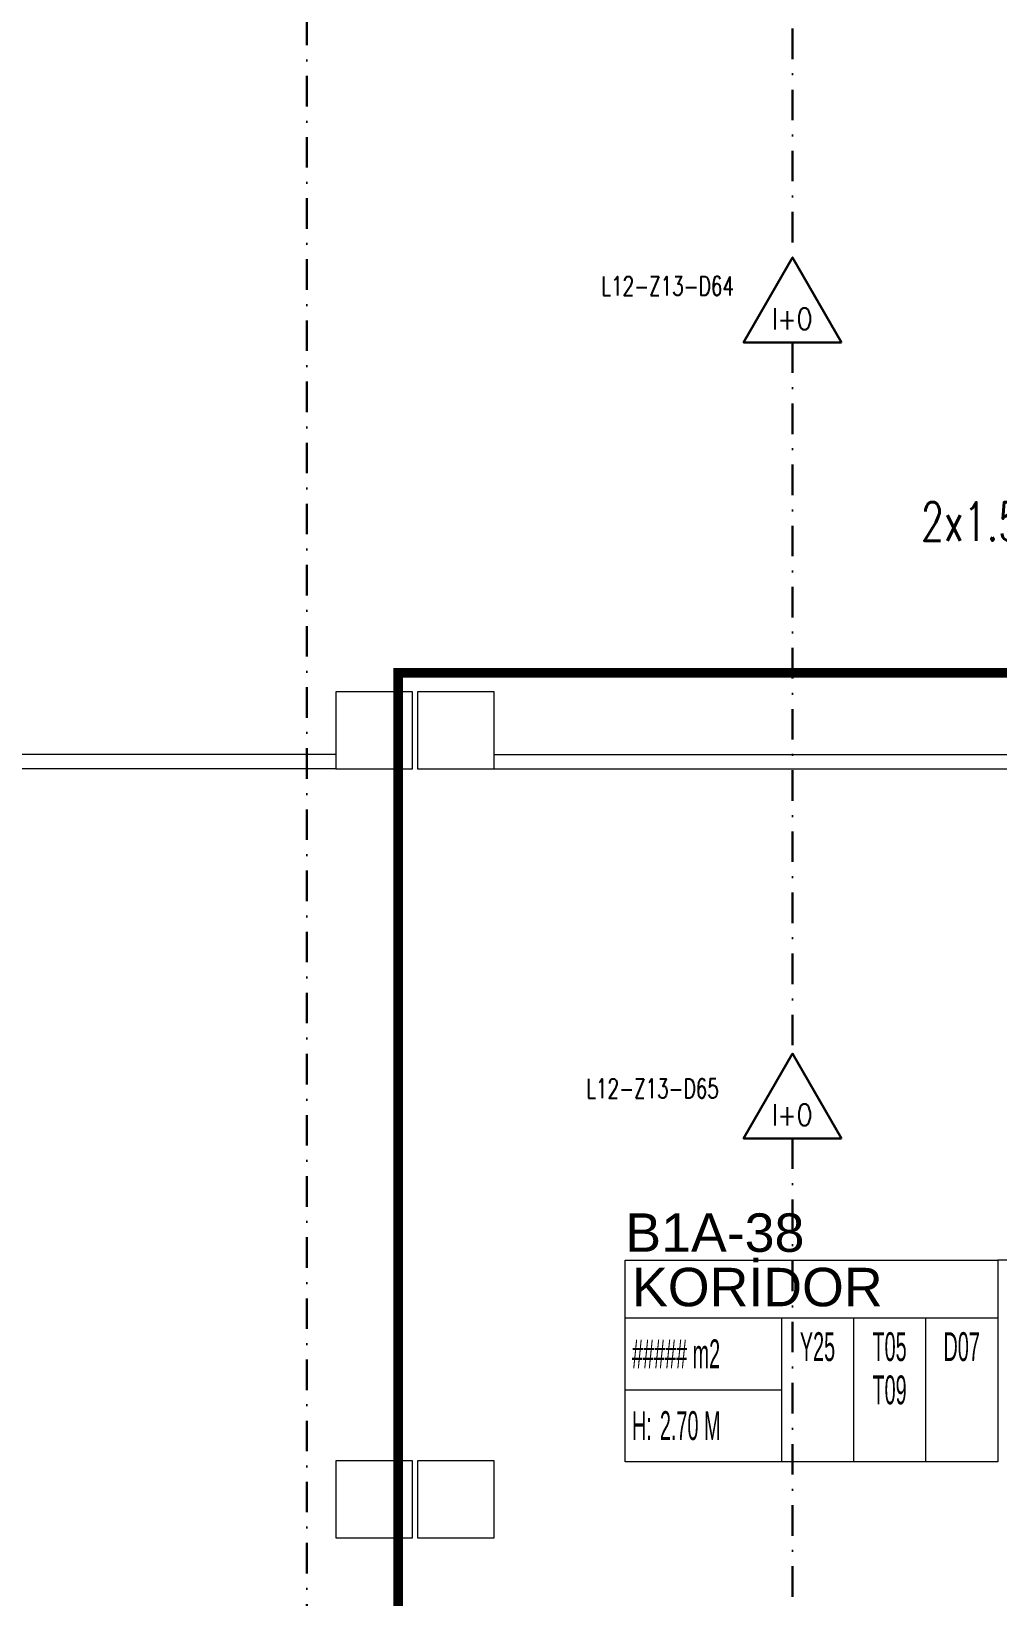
# Model space of a CAD drawing. Header units: metres. Extents: x -19121 to 152404, y -12107 to 29421.
# Drawn here: x 88958 to 89964, y 2339 to 3967 of the extents above; entities that cross this region are included whole.
import ezdxf
from ezdxf.enums import TextEntityAlignment as Align

# ---------------------------------------------------------------- set-up
doc = ezdxf.new("R2010")
doc.units = ezdxf.units.M
doc.header["$LTSCALE"] = 50
doc.header["$MEASUREMENT"] = 0
doc.linetypes.add('DASHDOT', pattern=[25.4, 12.7, -6.35, 0, -6.35])
doc.linetypes.add('DOT2', pattern=[0.125, 0, -0.125])
doc.layers.get('0').update_dxf_attribs({"color": 9, "lineweight": 9})
for name, color, linetype, lineweight in [('01', 9, 'Continuous', 9), ('06D', 9, 'Continuous', 9), ('20', 9, 'DOT2', 9), ('21_mahal200', 9, 'Continuous', 9), ('E-DEDEKTÖR NUMARALARI', 20, 'Continuous', 30), ('E-KABLO', 7, 'Continuous', 30), ('E-KOMBİNE DEDEKTÖR (ISI+OPTİK DUMAN)', 7, 'Continuous', 30), ('E-YAZI', 7, 'Continuous', 30)]:
    doc.layers.add(name, color=color, linetype=linetype, lineweight=lineweight)
doc.styles.add('Arial', font='arial.ttf', dxfattribs={"height": 2.5})
doc.styles.add('E-YAZI', font='txttw.shx', dxfattribs={"height": 200})
doc.styles.add('MuuM_TEXT-STANDART', font='ARIALN.TTF')
doc.dimstyles.new('MuuM_DIM200', dxfattribs={"dimscale": 20, "dimtxt": 2, "dimasz": 1, "dimexe": 1, "dimexo": 1, "dimgap": 1, "dimtad": 1, "dimdec": 1, "dimrnd": 0.5, "dimdsep": 46, "dimtxsty": 'MuuM_TEXT-STANDART', "dimblk": 'ARCHTICK', "dimcen": 0, "dimdle": 0.15, "dimclrd": 256, "dimclre": 256, "dimclrt": 256, "dimadec": 0, "dimazin": 0, "dimtfac": 5, "dimtdec": 1, "dimtix": 1, "dimtmove": 2, "dimatfit": 3, "dimldrblk": 'DOT', "dimfxl": 3, "dimfxlon": 1, "dimtolj": 1, "dimlwd": -1, "dimlwe": -1, "dimarcsym": 0})

# ---------------------------------------------------------------- blocks, each defined once
blk = doc.blocks.new('100_KOMBİNE DEDEKTÖR (ISI+OPTİK DUMAN) 085')
at = {"layer": 'E-KOMBİNE DEDEKTÖR (ISI+OPTİK DUMAN)', "color": 4}
blk.add_lwpolyline([(2.55, 0), (0, 4.416), (-2.55, 0)], close=True, dxfattribs=at)
at = {"layer": 'E-KOMBİNE DEDEKTÖR (ISI+OPTİK DUMAN)', "color": 3, "style": 'E-YAZI', "width": 0.8}
blk.add_text('I+O', height=1.1016, dxfattribs=at).set_placement((-0.018, 1.224), align=Align.MIDDLE)
blk = doc.blocks.new('p-kolon_80x80')
blk.add_lwpolyline([(-40, -40), (40, -40), (40, 40), (-40, 40)], close=True)
blk = doc.blocks.new('1.Bod.Ara.Sitatik Elk')
at = {"layer": '01'}
for p in [(5315, -5390), (5400, -5390), (5315, -6190), (5400, -6190)]:
    blk.add_blockref('p-kolon_80x80', p, dxfattribs=at)
blk = doc.blocks.new('_ArchTick')
at = {"color": 0, "linetype": 'ByBlock', "const_width": 0.15}
blk.add_lwpolyline([(-0.5, -0.5), (0.5, 0.5)], dxfattribs=at)
blk = doc.blocks.new('_Dot')
at = {"color": 0, "linetype": 'ByBlock', "lineweight": -2}
blk.add_line((-0.5, 0), (-1, 0), dxfattribs=at)
at = {"color": 0, "linetype": 'ByBlock', "const_width": 0.5}
blk.add_lwpolyline([(-0.25, 0, 1), (0.25, 0, 1)], format="xyb", close=True, dxfattribs=at)
blk = doc.blocks.new('0_roomno2')
blk.add_lwpolyline([(19.375, -10.5), (0, -10.5), (0, 0), (19.375, 0)], close=True)
for points in [[(0, -3), (19.375, -3)], [(8.125, -3), (8.125, -10.5)], [(11.875, -3), (11.875, -10.5)], [(15.625, -3), (15.625, -10.5)], [(0, -6.75), (8.125, -6.75)]]:
    blk.add_lwpolyline(points)
at = {"style": 'MuuM_TEXT-STANDART', "width": 0.6}
blk.add_text('H:', height=1.5, dxfattribs=at).set_placement((0.35, -8.608), align=Align.MIDDLE_LEFT)
at = {"style": 'Arial'}
blk.add_attdef('ODANO', (0, 1.17), '', height=2, dxfattribs=at)
blk.add_attdef('MEKANADI', text='', height=2, dxfattribs=at).set_placement((0.35, -3), align=Align.BOTTOM_LEFT)
at = {"style": 'MuuM_TEXT-STANDART', "width": 0.6}
for tag, p in [('YER01', (10, -4.5)), ('TAVAN01', (13.75, -4.5)), ('DUVAR01', (17.5, -4.5)), ('YER02', (10, -6.75)), ('TAVAN02', (13.75, -6.75)), ('DUVAR02', (17.5, -6.75)), ('YER03', (10, -9)), ('TAVAN03', (13.75, -9)), ('DUVAR03', (17.5, -9))]:
    blk.add_attdef(tag, text='', height=1.5, dxfattribs=at).set_placement(p, align=Align.MIDDLE_CENTER)
for tag, p in [('M2', (0.35, -4.875)), ('TEMIZTAVANYUKSEKLIGI', (1.8, -8.608))]:
    blk.add_attdef(tag, text='', height=1.5, dxfattribs=at).set_placement(p, align=Align.MIDDLE_LEFT)
blk = doc.blocks.new('1.Bod.Ara.Mimari Elk')
at = {"layer": '06D'}
for points in [[(5275, -5415), (4440, -5415)], [(5440, -5415), (6060, -5415)], [(5275, -5430), (4440, -5430)], [(5440, -5430), (6060, -5430)]]:
    blk.add_lwpolyline(points, dxfattribs=at)
at = {"layer": '20', "ltscale": 2, "const_width": 10}
blk.add_lwpolyline([(5340, -8750), (5340, -5330), (7540, -5330), (7540, -6950), (7540, -7350.38, -0.2628505), (6470, -8635), (6470, -8455), (6150, -8455), (6150, -8750)], format="xyb", close=True, dxfattribs=at)
at = {"layer": '21_mahal200'}
ref = blk.add_blockref('0_roomno2', (5576.3, -5941.19), dxfattribs=dict(at, xscale=20, yscale=20, zscale=20))
ref.add_attrib('ODANO', 'B1A-38', (5576.3, -5932.55), dxfattribs={"layer": '0', "height": 40, "style": 'Arial'})
ref.add_attrib('MEKANADI', 'KORİDOR', dxfattribs={"layer": '0', "height": 40, "style": 'Arial'}).set_placement((5583.3, -6001.19), align=Align.BOTTOM_LEFT)
ref.add_attrib('M2', '##### m2', dxfattribs={"layer": '0', "height": 30, "style": 'MuuM_TEXT-STANDART', "width": 0.6}).set_placement((5583.3, -6038.69), align=Align.MIDDLE_LEFT)
ref.add_attrib('TEMIZTAVANYUKSEKLIGI', '2.70 M', dxfattribs={"layer": '0', "height": 30, "style": 'MuuM_TEXT-STANDART', "width": 0.6}).set_placement((5612.3, -6113.35), align=Align.MIDDLE_LEFT)
ref.add_attrib('YER01', 'Y25', dxfattribs={"layer": '0', "height": 30, "style": 'MuuM_TEXT-STANDART', "width": 0.6}).set_placement((5776.3, -6031.19), align=Align.MIDDLE_CENTER)
ref.add_attrib('TAVAN01', 'T05', dxfattribs={"layer": '0', "height": 30, "style": 'MuuM_TEXT-STANDART', "width": 0.6}).set_placement((5851.3, -6031.19), align=Align.MIDDLE_CENTER)
ref.add_attrib('DUVAR01', 'D07', dxfattribs={"layer": '0', "height": 30, "style": 'MuuM_TEXT-STANDART', "width": 0.6}).set_placement((5926.3, -6031.19), align=Align.MIDDLE_CENTER)
ref.add_attrib('TAVAN02', 'T09', dxfattribs={"layer": '0', "height": 30, "style": 'MuuM_TEXT-STANDART', "width": 0.6}).set_placement((5851.3, -6076.19), align=Align.MIDDLE_CENTER)
blk.add_leader([(6221.2, -5941.19), (5963.8, -5941.19)], dimstyle='MuuM_DIM200', override={"dimasz": 1, "dimfxl": 10}, dxfattribs=at)

msp = doc.modelspace()

# ---------------------------------------------------------------- linework, layer by layer
at = {"layer": 'E-KABLO', "color": 4, "linetype": 'DASHDOT', "ltscale": 0.05}
msp.add_line((89245, 4684.15), (89245, 1408.43), dxfattribs=at)
at = {"layer": 'E-KABLO', "color": 6, "linetype": 'DASHDOT', "ltscale": 0.05}
for p, q in [((89750.34, 4415.45), (89750.34, 3732.06)), ((89750.34, 3643.73), (89750.34, 2903.77)), ((89750.34, 2815.45), (89750.34, 2103.77))]:
    msp.add_line(p, q, dxfattribs=at)

# ---------------------------------------------------------------- block references
for name in ['1.Bod.Ara.Mimari Elk', '1.Bod.Ara.Sitatik Elk']:
    msp.add_blockref(name, (84000, 8630))
at = {"layer": 'E-KOMBİNE DEDEKTÖR (ISI+OPTİK DUMAN)', "xscale": 20, "yscale": 20, "zscale": 20}
for p in [(89750.34, 3643.73), (89750.34, 2815.45)]:
    msp.add_blockref('100_KOMBİNE DEDEKTÖR (ISI+OPTİK DUMAN) 085', p, dxfattribs=at)

# ---------------------------------------------------------------- texts
at = {"layer": 'E-DEDEKTÖR NUMARALARI', "style": 'E-YAZI', "width": 0.7}
for s, p in [('L12-Z13-D64', (89551.26, 3692.42)), ('L12-Z13-D65', (89535.6, 2857.5))]:
    msp.add_text(s, height=20, dxfattribs=at).set_placement(p)
at = {"layer": 'E-YAZI', "color": 3, "style": 'E-YAZI', "width": 0.7}
msp.add_text('2x1.5 LIHCH-FE180', height=40, dxfattribs=at).set_placement((89883.97, 3437.38))

doc.saveas('drawing.dxf')
